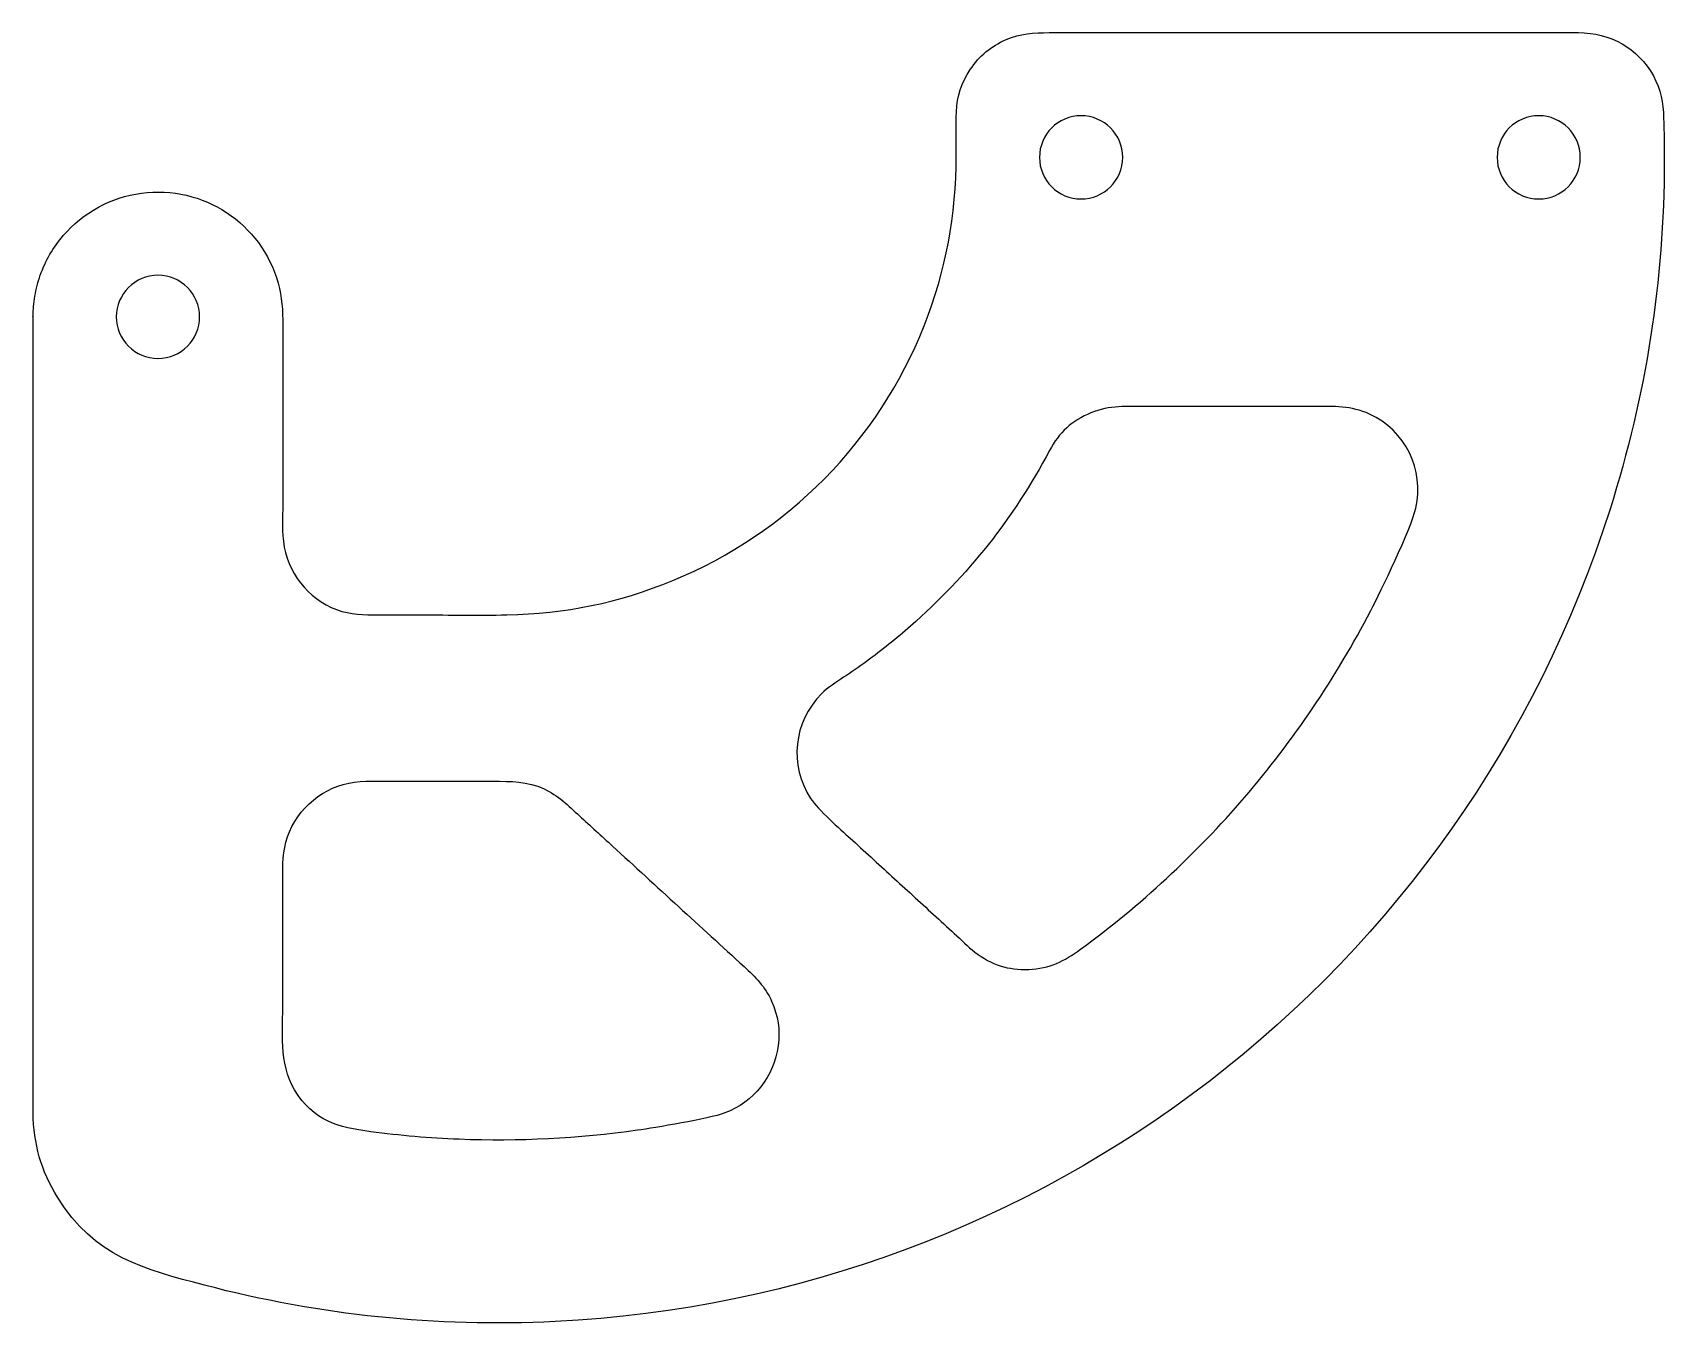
# Model space of a CAD drawing. Extents: x 0.01 to 4.91, y 0 to 3.89.
import ezdxf

# ---------------------------------------------------------------- set-up
doc = ezdxf.new("R2010")
doc.units = 0
doc.layers.add('Layer_1', color=7, linetype='CONTINUOUS')

msp = doc.modelspace()

# ---------------------------------------------------------------- linework, layer by layer
at = {"layer": 'Layer_1', "color": 7}
for points in [[(3.28277, 3.511362)], [(4.657554, 3.511362)], [(0.009393, 3.031972)], [(0.509333, 3.032031)], [(3.062773, 2.630293)], [(1.009279, 1.636362)]]:
    msp.add_lwpolyline(points, close=True, dxfattribs=at)
for points in [[(2.932579, 3.865307), (2.974896, 3.883752), (3.016671, 3.886193), (3.06143, 3.886193)], [(3.06143, 3.886193), (3.415434, 3.886193), (3.769709, 3.886193), (4.123714, 3.886193)], [(4.123714, 3.886193), (4.299766, 3.886193), (4.475819, 3.886193), (4.651871, 3.886193)], [(4.651871, 3.886193), (4.746815, 3.886193), (4.831179, 3.84035), (4.877023, 3.755986)], [(2.824885, 3.774974), (2.852826, 3.817022), (2.886192, 3.844961), (2.932579, 3.865307)], [(2.78311, 3.648293), (2.785278, 3.696035), (2.798301, 3.73537), (2.824885, 3.774974)], [(4.877023, 3.755986), (4.899267, 3.715295), (4.90632, 3.674876), (4.907948, 3.629846)], [(2.782559, 3.516457), (2.782559, 3.560401), (2.780925, 3.604346), (2.78311, 3.648293)], [(3.157716, 3.636417), (3.088815, 3.636417), (3.032662, 3.580264), (3.032662, 3.511362)], [(3.28277, 3.511362), (3.28277, 3.580264), (3.226618, 3.636417), (3.157716, 3.636417)], [(4.53277, 3.636417), (4.463598, 3.636417), (4.407716, 3.580264), (4.407716, 3.511362)], [(4.657554, 3.511362), (4.657554, 3.580264), (4.601673, 3.636417), (4.53277, 3.636417)], [(4.907948, 3.629846), (4.909306, 3.586714), (4.910115, 3.543854), (4.909837, 3.500722)], [(2.686259, 3.00539), (2.752177, 3.172218), (2.782559, 3.336878), (2.782559, 3.516457)], [(3.032662, 3.511362), (3.032662, 3.442189), (3.088815, 3.386307), (3.157716, 3.386307)], [(3.157716, 3.386307), (3.226618, 3.386307), (3.28277, 3.442189), (3.28277, 3.511362)], [(4.407716, 3.511362), (4.407716, 3.442189), (4.463598, 3.386307), (4.53277, 3.386307)], [(4.53277, 3.386307), (4.601673, 3.386307), (4.657554, 3.442189), (4.657554, 3.511362)], [(4.909837, 3.500722), (4.90903, 3.139665), (4.855584, 2.798683), (4.746806, 2.454445)], [(0.099726, 3.276189), (0.159676, 3.346175), (0.243226, 3.391476), (0.334372, 3.403683)], [(0.334372, 3.403683), (0.519919, 3.42864), (0.694887, 3.313624), (0.745342, 3.13323)], [(0.030824, 3.157374), (0.046829, 3.202132), (0.068801, 3.24038), (0.099726, 3.276189)], [(0.014548, 3.093898), (0.018075, 3.115598), (0.0235, 3.136756), (0.030824, 3.157374)], [(0.384279, 3.157086), (0.315377, 3.157086), (0.259224, 3.101205), (0.259224, 3.032031)], [(0.509333, 3.032031), (0.509333, 3.101205), (0.453452, 3.157086), (0.384279, 3.157086)], [(0.010478, 3.062701), (0.011561, 3.073272), (0.012645, 3.083588), (0.014548, 3.093898)], [(0.745342, 3.13323), (0.757007, 3.091726), (0.759448, 3.050222), (0.759448, 3.007362)], [(0.009388, 3.03963), (0.009388, 3.042071), (0.009388, 3.044787), (0.009665, 3.047228)], [(0.009388, 3.035831), (0.009388, 3.037209), (0.009388, 3.038272), (0.009388, 3.03963)], [(0.009665, 3.047228), (0.009665, 3.052386), (0.01022, 3.057543), (0.010478, 3.062701)], [(0.009388, 3.032031), (0.007762, 3.030063), (0.009388, 3.034472), (0.009388, 3.035831)], [(0.009393, 0.903608), (0.009393, 1.612974), (0.009393, 2.322608), (0.009393, 3.031972)], [(0.259224, 3.032031), (0.259224, 2.96313), (0.315377, 2.906978), (0.384279, 2.906978)], [(0.384279, 2.906978), (0.453452, 2.906978), (0.509333, 2.96313), (0.509333, 3.032031)], [(0.759448, 3.007362), (0.759448, 2.963959), (0.759448, 2.920557), (0.759448, 2.877153)], [(1.931322, 2.239872), (2.276374, 2.382018), (2.548727, 2.658167), (2.686259, 3.00539)], [(0.759448, 2.877153), (0.759448, 2.790348), (0.759448, 2.703272), (0.759448, 2.616466)], [(3.353843, 2.762935), (3.297148, 2.762935), (3.242623, 2.766734), (3.187284, 2.743683)], [(3.691028, 2.762935), (3.578452, 2.762935), (3.466147, 2.762935), (3.353843, 2.762935)], [(3.858943, 2.762935), (3.803061, 2.762935), (3.746909, 2.762935), (3.691028, 2.762935)], [(4.024415, 2.739878), (3.96962, 2.765104), (3.915638, 2.762935), (3.858943, 2.762935)], [(3.187284, 2.743683), (3.129776, 2.719539), (3.09207, 2.68536), (3.062773, 2.630293)], [(4.163304, 2.457488), (4.189618, 2.572777), (4.131566, 2.690506), (4.024415, 2.739878)], [(0.759448, 2.616466), (0.759448, 2.573063), (0.759448, 2.529661), (0.759448, 2.486258)], [(3.062773, 2.630285), (2.953995, 2.42575), (2.818904, 2.255394), (2.644749, 2.102399)], [(0.759448, 2.486258), (0.759448, 2.443398), (0.755921, 2.400537), (0.761074, 2.357677)], [(4.746806, 2.454445), (4.304911, 1.057961), (3.040534, 0.08411), (1.57786, 0.013037)], [(4.028213, 2.1496), (4.057239, 2.205752), (4.148927, 2.39374), (4.163304, 2.457488)], [(0.761074, 2.357677), (0.771655, 2.264632), (0.833503, 2.185421), (0.921122, 2.152327)], [(1.432733, 2.13652), (1.608243, 2.139768), (1.769104, 2.17314), (1.931322, 2.239872)], [(0.921122, 2.152327), (0.962897, 2.136598), (1.003859, 2.136323), (1.04699, 2.136323)], [(1.04699, 2.136323), (1.090122, 2.136323), (1.133254, 2.136323), (1.176385, 2.136323)], [(1.176385, 2.136323), (1.261834, 2.136323), (1.347284, 2.134945), (1.432733, 2.13652)], [(3.85406, 1.857173), (3.917808, 1.951575), (3.975588, 2.048687), (4.028213, 2.1496)], [(2.644749, 2.102399), (2.602704, 2.065236), (2.558758, 2.030242), (2.513185, 1.996876)], [(2.513185, 1.996876), (2.49067, 1.980321), (2.467612, 1.964325), (2.444284, 1.948862)], [(2.444284, 1.948862), (2.420954, 1.93339), (2.397354, 1.919022), (2.377552, 1.898949)], [(2.377552, 1.898949), (2.293459, 1.815126), (2.279895, 1.684104), (2.344999, 1.585092)], [(3.414064, 1.344478), (3.581436, 1.499372), (3.726293, 1.6681), (3.85406, 1.857173)], [(0.786568, 1.500185), (0.829429, 1.583736), (0.91542, 1.636362), (1.009279, 1.636362)], [(1.009279, 1.636362), (1.094186, 1.636362), (1.179093, 1.636362), (1.263728, 1.636362)], [(1.263728, 1.636362), (1.306045, 1.636362), (1.348634, 1.636362), (1.390952, 1.636362)], [(1.390952, 1.636362), (1.443578, 1.636362), (1.493491, 1.636953), (1.544218, 1.613846)], [(1.544218, 1.613846), (1.586536, 1.594319), (1.617461, 1.56312), (1.650555, 1.532466)], [(2.344999, 1.585092), (2.368057, 1.549827), (2.434246, 1.49259), (2.464086, 1.465462)], [(1.650555, 1.532466), (1.683649, 1.502356), (1.716744, 1.471974), (1.749839, 1.441592)], [(0.759442, 1.372691), (0.759442, 1.417992), (0.765678, 1.458681), (0.786568, 1.500185)], [(1.749839, 1.441592), (1.816028, 1.381098), (1.882218, 1.320606), (1.948406, 1.259842)], [(2.464086, 1.465462), (2.505861, 1.427214), (2.547636, 1.388966), (2.58914, 1.350716)], [(0.759442, 1.240583), (0.759442, 1.284527), (0.759442, 1.328472), (0.759442, 1.372691)], [(2.58914, 1.350716), (2.630915, 1.31274), (2.67269, 1.274492), (2.714194, 1.236242)], [(3.156089, 1.131533), (3.246149, 1.197722), (3.33187, 1.268252), (3.414064, 1.344478)], [(0.759442, 0.972027), (0.759442, 1.061545), (0.759442, 1.151065), (0.759442, 1.240583)], [(1.948406, 1.259842), (2.013782, 1.199894), (2.079429, 1.139671), (2.145075, 1.07972)], [(2.714194, 1.236242), (2.735082, 1.217246), (2.75597, 1.197994), (2.776857, 1.179006)], [(2.776857, 1.179006), (2.797202, 1.16001), (2.817004, 1.140212), (2.838977, 1.123124)], [(3.000924, 1.071041), (3.06223, 1.073482), (3.108346, 1.096268), (3.156089, 1.131533)], [(2.145075, 1.07972), (2.178441, 1.049067), (2.208823, 1.018685), (2.227812, 0.975827)], [(2.838977, 1.123124), (2.889162, 1.084333), (2.937718, 1.06887), (3.000924, 1.071041)], [(0.794978, 0.708899), (0.746963, 0.788923), (0.759442, 0.890104), (0.759442, 0.972027)], [(2.227812, 0.975827), (2.247614, 0.93161), (2.253582, 0.889835), (2.247614, 0.841819)], [(0.009393, 0.640209), (0.00831, 0.727829), (0.009393, 0.815718), (0.009393, 0.903608)], [(2.247614, 0.841819), (2.235679, 0.74986), (2.173829, 0.672006), (2.087024, 0.639724)], [(1.023656, 0.583301), (0.925999, 0.596057), (0.85113, 0.615583), (0.794978, 0.708899)], [(0.082364, 0.386303), (0.033264, 0.466596), (0.010478, 0.545807), (0.009393, 0.640209)], [(2.087024, 0.639724), (2.03901, 0.621555), (1.874893, 0.594966), (1.825251, 0.587913)], [(1.288956, 0.560516), (1.19998, 0.564039), (1.111818, 0.571638), (1.023656, 0.583301)], [(1.825251, 0.587913), (1.646486, 0.562413), (1.469077, 0.553462), (1.288956, 0.560516)], [(0.524258, 0.122088), (0.345221, 0.168746), (0.191141, 0.207809), (0.082364, 0.386303)], [(1.57786, 0.013037), (1.217075, -0.004601), (0.873651, 0.031207), (0.524258, 0.122088)]]:
    msp.add_open_spline(points, degree=3, dxfattribs=at)

doc.saveas('drawing.dxf')
